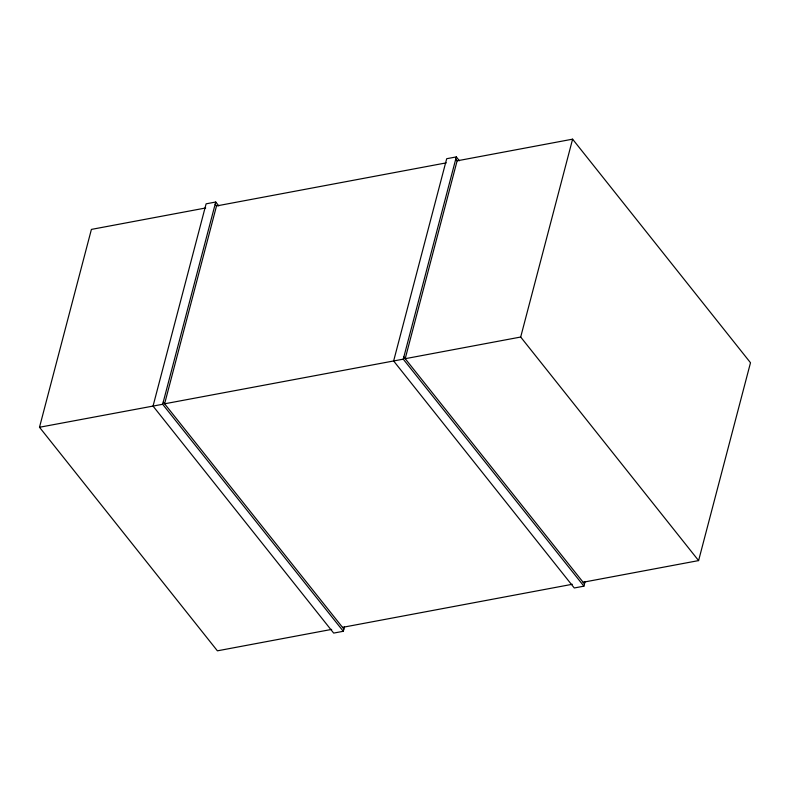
<?xml version="1.0" encoding="UTF-8"?>
<svg xmlns="http://www.w3.org/2000/svg" width="790" height="790" viewBox="0 0 790 790"><rect width="100%" height="100%" fill="white"/><g stroke="black" fill="none" stroke-linecap="round" stroke-linejoin="round"><path stroke-width="1.19" d="M331.682 629.393L217.398 650.832L39.5 427.262L91.403 229.406L205.686 207.977M343.304 631.289L162.661 404.282L215.729 202.023L206.101 203.83L153.043 406.09L333.676 633.086L343.304 631.289L344.509 626.707M215.147 204.225L216.519 205.943L164.606 403.799L403.265 359.164L583.899 586.17L574.271 587.977L393.637 360.971L446.696 158.711L456.324 156.914L459.385 160.755M403.265 359.164L456.324 156.914M455.741 159.106L457.114 160.824L405.201 358.69L520.689 337.034L698.597 560.594L583.109 582.25M520.689 337.034L572.602 139.168L457.114 160.824M583.899 586.17L585.104 581.588M698.597 560.594L750.5 362.738L572.602 139.168M216.519 205.943L446.281 162.858M39.5 427.262L162.661 404.282M342.514 627.369L572.276 584.284M403.838 356.962L584.472 583.968M215.729 202.023L218.791 205.874M163.244 402.08L343.877 629.087"/></g></svg>
